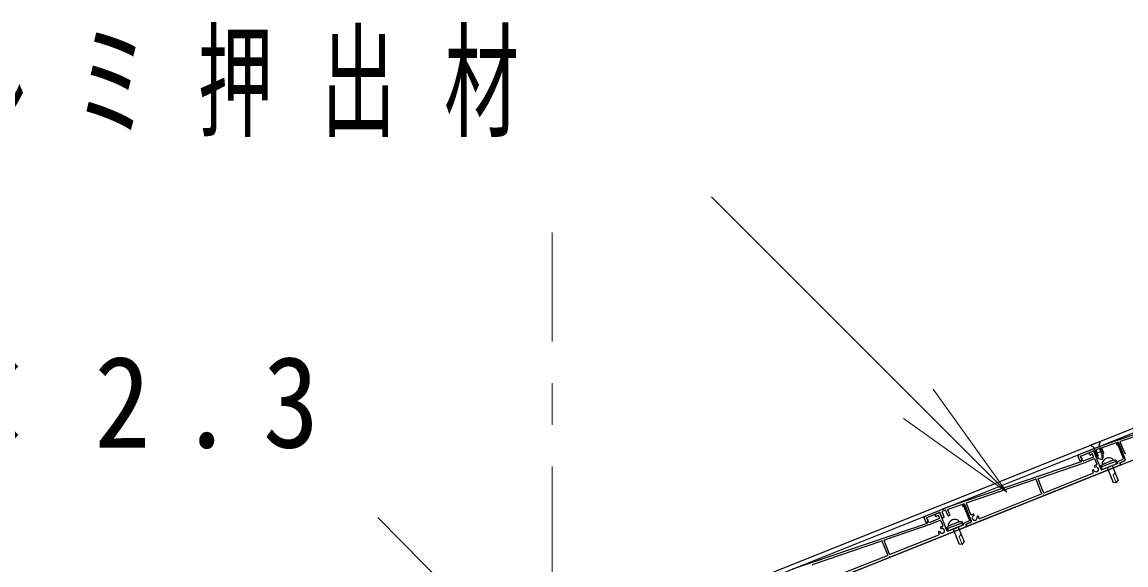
# Model space of a CAD drawing. Units: millimetres on the paper. Extents: x -385 to 0, y 0 to 267.
# Drawn here: x -121.46 to -95, y 214.57 to 227.59 of the extents above; entities that cross this region are included whole.
import ezdxf

# ---------------------------------------------------------------- set-up
doc = ezdxf.new("R2010")
doc.units = ezdxf.units.MM
doc.linetypes.add('USER2', pattern=[6, 3, -1, 1, -1])
doc.layers.add('1_30', color=190, linetype='Continuous', lineweight=25)
doc.styles.add('ＭＳ ゴシック', font='')
doc.styles.get('ＭＳ ゴシック').set_extended_font_data('MS Gothic')

# ---------------------------------------------------------------- blocks, each defined once
blk = doc.blocks.new('open_arrow')
at = {"color": 0, "linetype": 'Continuous', "lineweight": -2}
blk.add_lwpolyline([(7.5, 1.25), (0, 0), (7.5, -1.25)], dxfattribs=at)

msp = doc.modelspace()

# ---------------------------------------------------------------- linework, layer by layer
at = {"layer": '1_30', "color": 7, "lineweight": 13}
for p, q in [((-97.858, 216.31), (-104.939, 223.391)), ((-107.789, 210.505), (-112.935, 215.707))]:
    msp.add_line(p, q, dxfattribs=at)
at = {"layer": '1_30', "color": 7, "linetype": 'USER2', "lineweight": 13}
msp.add_line((-108.759, 207.926), (-108.759, 222.539), dxfattribs=at)
at = {"layer": '1_30', "color": 4}
for p, q in [((-140.644, 199.524), (-84.178, 222.11)), ((-140.604, 199.425), (-84.139, 222.011))]:
    msp.add_line(p, q, dxfattribs=at)
at = {"layer": '1_30', "color": 3}
msp.add_line((-136.833, 200.287), (-83.923, 221.451), dxfattribs=at)
at = {"layer": '1_30'}
for p, q in [((-95.603, 217.425), (-92.381, 218.522)), ((-95.132, 217.533), (-93.476, 218.096)), ((-95.574, 217.382), (-95.198, 217.51)), ((-95.224, 217.469), (-95.18, 217.486)), ((-95.019, 217.087), (-95.186, 217.504)), ((-95.03, 217.251), (-95.138, 217.519)), ((-95.123, 216.971), (-93.299, 217.7)), ((-96.129, 217.215), (-95.711, 217.382)), ((-96.086, 217.178), (-95.779, 217.301)), ((-95.865, 217.205), (-95.882, 217.249)), ((-95.787, 217.298), (-95.877, 217.262)), ((-95.834, 217.223), (-95.847, 217.203)), ((-95.815, 217.233), (-95.829, 217.227)), ((-95.778, 217.168), (-95.802, 217.227)), ((-95.599, 216.856), (-95.774, 217.292)), ((-95.718, 217.174), (-95.766, 217.295)), ((-95.671, 217.193), (-95.72, 217.314)), ((-95.64, 217.356), (-95.714, 217.327)), ((-95.689, 217.372), (-95.711, 217.382)), ((-95.689, 217.372), (-95.68, 217.394)), ((-95.68, 217.394), (-95.603, 217.425)), ((-95.579, 217.23), (-95.627, 217.351)), ((-95.532, 217.249), (-95.58, 217.369)), ((-95.566, 217.224), (-95.538, 217.236)), ((-95.221, 217.45), (-95.195, 217.446)), ((-95.06, 217.122), (-95.187, 217.44)), ((-95.011, 217.09), (-95.167, 217.481)), ((-99.293, 215.949), (-96.072, 217.046)), ((-97.1, 216.643), (-95.955, 217.033)), ((-96.958, 216.237), (-95.134, 216.966)), ((-96.102, 217.057), (-96.147, 217.171)), ((-96.081, 217.139), (-96.091, 217.165)), ((-96.083, 217.056), (-96.056, 217.119)), ((-96.066, 217.051), (-96.058, 217.071)), ((-96.044, 217.076), (-96.017, 217.065)), ((-95.784, 217.155), (-96.01, 217.065)), ((-95.765, 217.109), (-95.955, 217.033)), ((-95.752, 217.103), (-95.703, 216.981)), ((-95.677, 217.18), (-95.705, 217.169)), ((-95.379, 216.933), (-95.203, 217.003)), ((-95.197, 217.016), (-95.203, 217.033)), ((-95.198, 217.045), (-95.065, 217.11)), ((-95.136, 216.976), (-95.147, 217.005)), ((-95.142, 217.017), (-95.024, 217.074)), ((-95.128, 216.979), (-95.14, 217.008)), ((-95.135, 217.021), (-95.016, 217.077)), ((-96.964, 216.299), (-95.796, 216.766)), ((-95.586, 216.85), (-95.41, 216.921)), ((-95.388, 216.911), (-95.41, 216.921)), ((-95.388, 216.911), (-95.379, 216.933)), ((-98.822, 216.056), (-97.167, 216.62)), ((-97.023, 216.286), (-97.154, 216.614)), ((-96.977, 216.305), (-97.106, 216.63)), ((-98.814, 215.494), (-96.989, 216.224)), ((-98.506, 215.682), (-97.029, 216.273)), ((-96.98, 216.246), (-96.989, 216.224)), ((-96.98, 216.246), (-96.958, 216.237)), ((-99.819, 215.738), (-99.402, 215.905)), ((-99.38, 215.896), (-99.402, 215.905)), ((-99.38, 215.896), (-99.371, 215.918)), ((-99.371, 215.918), (-99.293, 215.949)), ((-99.265, 215.906), (-98.889, 216.034)), ((-98.914, 215.993), (-98.871, 216.01)), ((-98.912, 215.974), (-98.885, 215.97)), ((-98.75, 215.646), (-98.877, 215.963)), ((-98.709, 215.611), (-98.876, 216.028)), ((-98.702, 215.614), (-98.858, 216.004)), ((-98.721, 215.774), (-98.828, 216.043)), ((-99.792, 215.58), (-99.838, 215.695)), ((-99.771, 215.662), (-99.782, 215.689)), ((-99.776, 215.702), (-99.47, 215.824)), ((-99.774, 215.58), (-99.747, 215.643)), ((-99.474, 215.679), (-99.7, 215.588)), ((-99.555, 215.729), (-99.573, 215.772)), ((-99.478, 215.821), (-99.567, 215.785)), ((-99.525, 215.747), (-99.538, 215.727)), ((-99.505, 215.756), (-99.52, 215.75)), ((-99.469, 215.692), (-99.492, 215.751)), ((-99.29, 215.379), (-99.465, 215.816)), ((-99.408, 215.698), (-99.457, 215.819)), ((-99.362, 215.717), (-99.41, 215.837)), ((-99.33, 215.88), (-99.405, 215.85)), ((-99.368, 215.704), (-99.395, 215.692)), ((-99.269, 215.754), (-99.317, 215.874)), ((-99.223, 215.772), (-99.271, 215.892)), ((-99.256, 215.748), (-99.228, 215.759)), ((-98.889, 215.569), (-98.755, 215.633)), ((-102.984, 214.472), (-99.763, 215.569)), ((-100.791, 215.166), (-99.646, 215.557)), ((-100.649, 214.76), (-98.824, 215.49)), ((-99.757, 215.575), (-99.748, 215.595)), ((-99.735, 215.6), (-99.708, 215.589)), ((-99.456, 215.632), (-99.646, 215.557)), ((-99.443, 215.627), (-99.394, 215.505)), ((-99.277, 215.374), (-99.101, 215.444)), ((-99.079, 215.435), (-99.101, 215.444)), ((-99.079, 215.435), (-99.07, 215.457)), ((-99.07, 215.457), (-98.893, 215.527)), ((-98.888, 215.54), (-98.894, 215.556)), ((-98.827, 215.5), (-98.838, 215.528)), ((-98.833, 215.541), (-98.714, 215.598)), ((-98.819, 215.503), (-98.83, 215.532)), ((-98.825, 215.544), (-98.707, 215.601)), ((-102.513, 214.58), (-100.857, 215.144)), ((-100.714, 214.81), (-100.845, 215.138)), ((-100.667, 214.828), (-100.797, 215.153)), ((-100.654, 214.823), (-99.486, 215.29)), ((-102.504, 214.018), (-100.68, 214.748)), ((-102.197, 214.206), (-100.719, 214.797)), ((-100.671, 214.77), (-100.68, 214.748)), ((-100.671, 214.77), (-100.649, 214.76))]:
    msp.add_line(p, q, dxfattribs=at)
at = {"layer": '1_30', "color": 131}
for p, q in [((-95.859, 217.437), (-95.611, 217.536)), ((-95.645, 217.44), (-95.611, 217.536)), ((-95.859, 217.437), (-95.769, 217.391)), ((-95.661, 217.122), (-95.769, 217.391)), ((-95.71, 217.246), (-95.587, 217.295)), ((-95.537, 217.171), (-95.645, 217.44)), ((-95.587, 217.295), (-95.574, 217.085)), ((-95.574, 217.085), (-95.661, 217.122)), ((-95.231, 217.057), (-95.602, 216.908)), ((-95.574, 217.085), (-95.537, 217.171)), ((-95.559, 216.979), (-95.571, 217.01)), ((-95.224, 216.995), (-95.565, 216.859)), ((-95.311, 217.078), (-95.559, 216.979)), ((-95.311, 217.078), (-95.324, 217.109)), ((-95.224, 216.995), (-95.246, 217.051)), ((-95.231, 217.057), (-95.241, 217.081)), ((-95.231, 217.057), (-95.237, 217.072)), ((-95.602, 216.908), (-95.612, 216.933)), ((-95.565, 216.859), (-95.587, 216.914)), ((-95.456, 216.902), (-95.313, 216.545)), ((-95.333, 216.951), (-95.19, 216.594)), ((-95.237, 216.534), (-95.313, 216.545)), ((-95.237, 216.534), (-95.19, 216.594)), ((-99.002, 215.602), (-99.015, 215.633)), ((-99.293, 215.432), (-99.303, 215.457)), ((-98.922, 215.58), (-99.293, 215.432)), ((-99.255, 215.382), (-99.278, 215.438)), ((-99.25, 215.503), (-99.262, 215.534)), ((-98.915, 215.519), (-99.255, 215.382)), ((-99.002, 215.602), (-99.25, 215.503)), ((-99.147, 215.426), (-99.004, 215.068)), ((-99.023, 215.475), (-98.88, 215.118)), ((-98.915, 215.519), (-98.937, 215.574)), ((-98.922, 215.58), (-98.932, 215.605)), ((-98.922, 215.58), (-98.928, 215.596)), ((-98.928, 215.057), (-98.88, 215.118)), ((-98.928, 215.057), (-99.004, 215.068))]:
    msp.add_line(p, q, dxfattribs=at)
at = {"layer": '1_30', "color": 7}
for p, q in [((-96.069, 217.133), (-96.068, 217.133)), ((-99.76, 215.656), (-99.758, 215.657))]:
    msp.add_line(p, q, dxfattribs=at)
at = {"layer": '1_30', "color": 131, "lineweight": 13}
for p, q in [((-95.311, 216.719), (-95.264, 216.78)), ((-95.311, 216.719), (-95.237, 216.534)), ((-99.002, 215.243), (-98.955, 215.304)), ((-99.002, 215.243), (-98.928, 215.057))]:
    msp.add_line(p, q, dxfattribs=at)
at = {"layer": '1_30'}
for centre, radius, start, end in [((-95.195, 217.5), 0.01, 21.8014, 108.806), ((-95.177, 217.477), 0.01, 21.8014, 111.8014), ((-95.129, 217.523), 0.01, 108.806, 201.8014), ((-95.873, 217.252), 0.01, 111.8014, 201.8014), ((-95.826, 217.217), 0.01, 111.8014, 145.8447), ((-95.811, 217.223), 0.01, 21.8014, 111.8014), ((-95.783, 217.288), 0.01, 21.8014, 111.8014), ((-95.775, 217.291), 0.01, 21.8014, 111.8014), ((-95.71, 217.317), 0.01, 111.8014, 201.8014), ((-95.636, 217.347), 0.01, 21.8014, 111.8014), ((-95.571, 217.372), 0.01, 108.806, 201.8014), ((-95.569, 217.234), 0.01, 201.8014, 291.8014), ((-95.541, 217.245), 0.01, 291.8014, 21.8014), ((-95.22, 217.46), 0.01, 111.8014, 261.8014), ((-95.196, 217.436), 0.01, 21.8014, 81.8014), ((-95.015, 217.257), 0.0167, 201.8014, 313.0441), ((-96.116, 217.184), 0.0333, 111.8014, 201.8014), ((-96.092, 217.06), 0.01, 201.8014, 336.8014), ((-96.082, 217.169), 0.01, 111.8014, 201.8014), ((-96.071, 217.142), 0.01, 201.8014, 282.2741), ((-96.075, 217.055), 0.01, 288.806, 336.8014), ((-96.065, 217.123), 0.01, 336.8014, 102.2741), ((-96.048, 217.067), 0.01, 66.8014, 156.8014), ((-96.048, 217.067), 0.01, 66.8014, 156.8014), ((-96.013, 217.074), 0.01, 246.8014, 291.8014), ((-95.856, 217.209), 0.01, 201.8014, 325.8447), ((-95.787, 217.164), 0.01, 291.8014, 21.8014), ((-95.761, 217.099), 0.01, 21.8014, 111.8014), ((-95.718, 216.86), 0.0983, 90.5587, 107.8264), ((-95.719, 216.975), 0.0167, 270.5587, 21.8014), ((-95.709, 217.178), 0.01, 201.8014, 291.8014), ((-95.681, 217.189), 0.01, 291.8014, 21.8014), ((-95.194, 217.036), 0.01, 115.6155, 201.8014), ((-95.206, 217.013), 0.01, 291.8014, 21.8014), ((-95.138, 217.008), 0.01, 115.6155, 201.8014), ((-95.13, 217.012), 0.01, 115.6155, 201.8014), ((-95.127, 216.98), 0.01, 201.8014, 291.8014), ((-95.138, 216.976), 0.01, 291.8014, 21.8014), ((-95.069, 217.119), 0.01, 295.6155, 21.8014), ((-95.028, 217.083), 0.01, 295.6155, 21.8014), ((-95.02, 217.086), 0.01, 295.6155, 21.8014), ((-95.788, 216.826), 0.02, 25.7765, 205.7765), ((-95.718, 216.86), 0.0983, 205.7765, 223.0441), ((-95.802, 216.782), 0.0167, 291.8014, 43.0441), ((-95.718, 216.86), 0.0583, 205.7765, 107.8264), ((-95.742, 216.935), 0.02, 107.8264, 287.8263), ((-95.59, 216.859), 0.01, 201.8014, 291.8014), ((-97.164, 216.611), 0.01, 21.8014, 108.806), ((-97.097, 216.633), 0.01, 108.806, 201.8014), ((-97.032, 216.282), 0.01, 291.8014, 21.8014), ((-96.967, 216.308), 0.01, 201.8014, 291.8014), ((-99.262, 215.896), 0.01, 108.806, 201.8014), ((-98.911, 215.983), 0.01, 111.8014, 261.8014), ((-98.886, 216.024), 0.01, 21.8014, 108.806), ((-98.887, 215.96), 0.01, 21.8014, 81.8014), ((-98.867, 216.001), 0.01, 21.8014, 111.8014), ((-98.819, 216.047), 0.01, 108.806, 201.8014), ((-99.807, 215.707), 0.0333, 111.8014, 201.8014), ((-99.772, 215.692), 0.01, 111.8014, 201.8014), ((-99.762, 215.666), 0.01, 201.8014, 282.2741), ((-99.756, 215.647), 0.01, 336.8014, 102.2741), ((-99.564, 215.776), 0.01, 111.8014, 201.8014), ((-99.546, 215.733), 0.01, 201.8014, 325.8447), ((-99.516, 215.741), 0.01, 111.8014, 145.8447), ((-99.502, 215.747), 0.01, 21.8014, 111.8014), ((-99.474, 215.812), 0.01, 21.8014, 111.8014), ((-99.478, 215.688), 0.01, 291.8014, 21.8014), ((-99.466, 215.815), 0.01, 21.8014, 111.8014), ((-99.452, 215.623), 0.01, 21.8014, 111.8014), ((-99.401, 215.841), 0.01, 111.8014, 201.8014), ((-99.399, 215.702), 0.01, 201.8014, 291.8014), ((-99.371, 215.713), 0.01, 291.8014, 21.8014), ((-99.327, 215.871), 0.01, 21.8014, 111.8014), ((-99.26, 215.757), 0.01, 201.8014, 291.8014), ((-99.232, 215.769), 0.01, 291.8014, 21.8014), ((-98.76, 215.642), 0.01, 295.6155, 21.8014), ((-98.706, 215.781), 0.0167, 201.8014, 313.0441), ((-98.627, 215.697), 0.0983, 115.7765, 133.0441), ((-98.627, 215.697), 0.0583, 115.7765, 17.8264), ((-98.661, 215.767), 0.02, 295.7765, 115.7765), ((-98.552, 215.72), 0.02, 17.8264, 197.8263), ((-98.627, 215.697), 0.0983, 0.5587, 17.8264), ((-98.512, 215.698), 0.0167, 180.5587, 291.8014), ((-99.783, 215.584), 0.01, 201.8014, 336.8014), ((-99.766, 215.579), 0.01, 288.806, 336.8014), ((-99.739, 215.591), 0.01, 66.8014, 156.8014), ((-99.739, 215.591), 0.01, 66.8014, 156.8014), ((-99.704, 215.598), 0.01, 246.8014, 291.8014), ((-99.479, 215.35), 0.02, 25.7765, 205.7765), ((-99.408, 215.384), 0.0583, 205.7765, 107.8264), ((-99.432, 215.459), 0.02, 107.8264, 287.8263), ((-99.408, 215.384), 0.0983, 90.5587, 107.8264), ((-99.41, 215.499), 0.0167, 270.5587, 21.8014), ((-99.281, 215.383), 0.01, 201.8014, 291.8014), ((-98.885, 215.56), 0.01, 115.6155, 201.8014), ((-98.897, 215.537), 0.01, 291.8014, 21.8014), ((-98.829, 215.532), 0.01, 115.6155, 201.8014), ((-98.821, 215.535), 0.01, 115.6155, 201.8014), ((-98.817, 215.504), 0.01, 201.8014, 291.8014), ((-98.828, 215.499), 0.01, 291.8014, 21.8014), ((-98.719, 215.607), 0.01, 295.6155, 21.8014), ((-98.711, 215.61), 0.01, 295.6155, 21.8014), ((-100.854, 215.134), 0.01, 21.8014, 108.806), ((-100.788, 215.157), 0.01, 108.806, 201.8014), ((-99.408, 215.384), 0.0983, 205.7765, 223.0441), ((-99.493, 215.305), 0.0167, 291.8014, 43.0441), ((-102.51, 214.571), 0.01, 108.806, 201.8014), ((-100.723, 214.806), 0.01, 291.8014, 21.8014), ((-100.658, 214.832), 0.01, 201.8014, 291.8014)]:
    msp.add_arc(centre, radius, start, end, dxfattribs=at)
at = {"layer": '1_30', "color": 131}
for centre, radius, start, end in [((-95.351, 216.64), 0.393, 111.8014, 131.6539), ((-95.411, 216.967), 0.167, 58.6713, 164.9315), ((-95.228, 216.689), 0.393, 91.9489, 111.8014), ((-99.101, 215.491), 0.167, 58.6713, 164.9315), ((-99.042, 215.163), 0.393, 111.8014, 131.6539), ((-98.918, 215.213), 0.393, 91.9489, 111.8014)]:
    msp.add_arc(centre, radius, start, end, dxfattribs=at)

# ---------------------------------------------------------------- block references
at = {"layer": '1_30', "color": 7, "lineweight": 13, "xscale": 0.4, "yscale": 0.4, "rotation": 135}
msp.add_blockref('open_arrow', (-97.858, 216.31), dxfattribs=at)

# ---------------------------------------------------------------- texts
at = {"layer": '1_30', "color": 7, "char_height": 2.199, "attachment_point": 4, "style": 'ＭＳ ゴシック'}
for s, insert in [('\\T1.64;\\W0.6;屋根：アルミ押出材', (-134.958, 226.041)), ('\\T1.5;\\W0.9;主小屋組：□-75×45×2.3', (-162.199, 218.357))]:
    msp.add_mtext(s, dxfattribs=dict(at, insert=insert))

doc.saveas('drawing.dxf')
